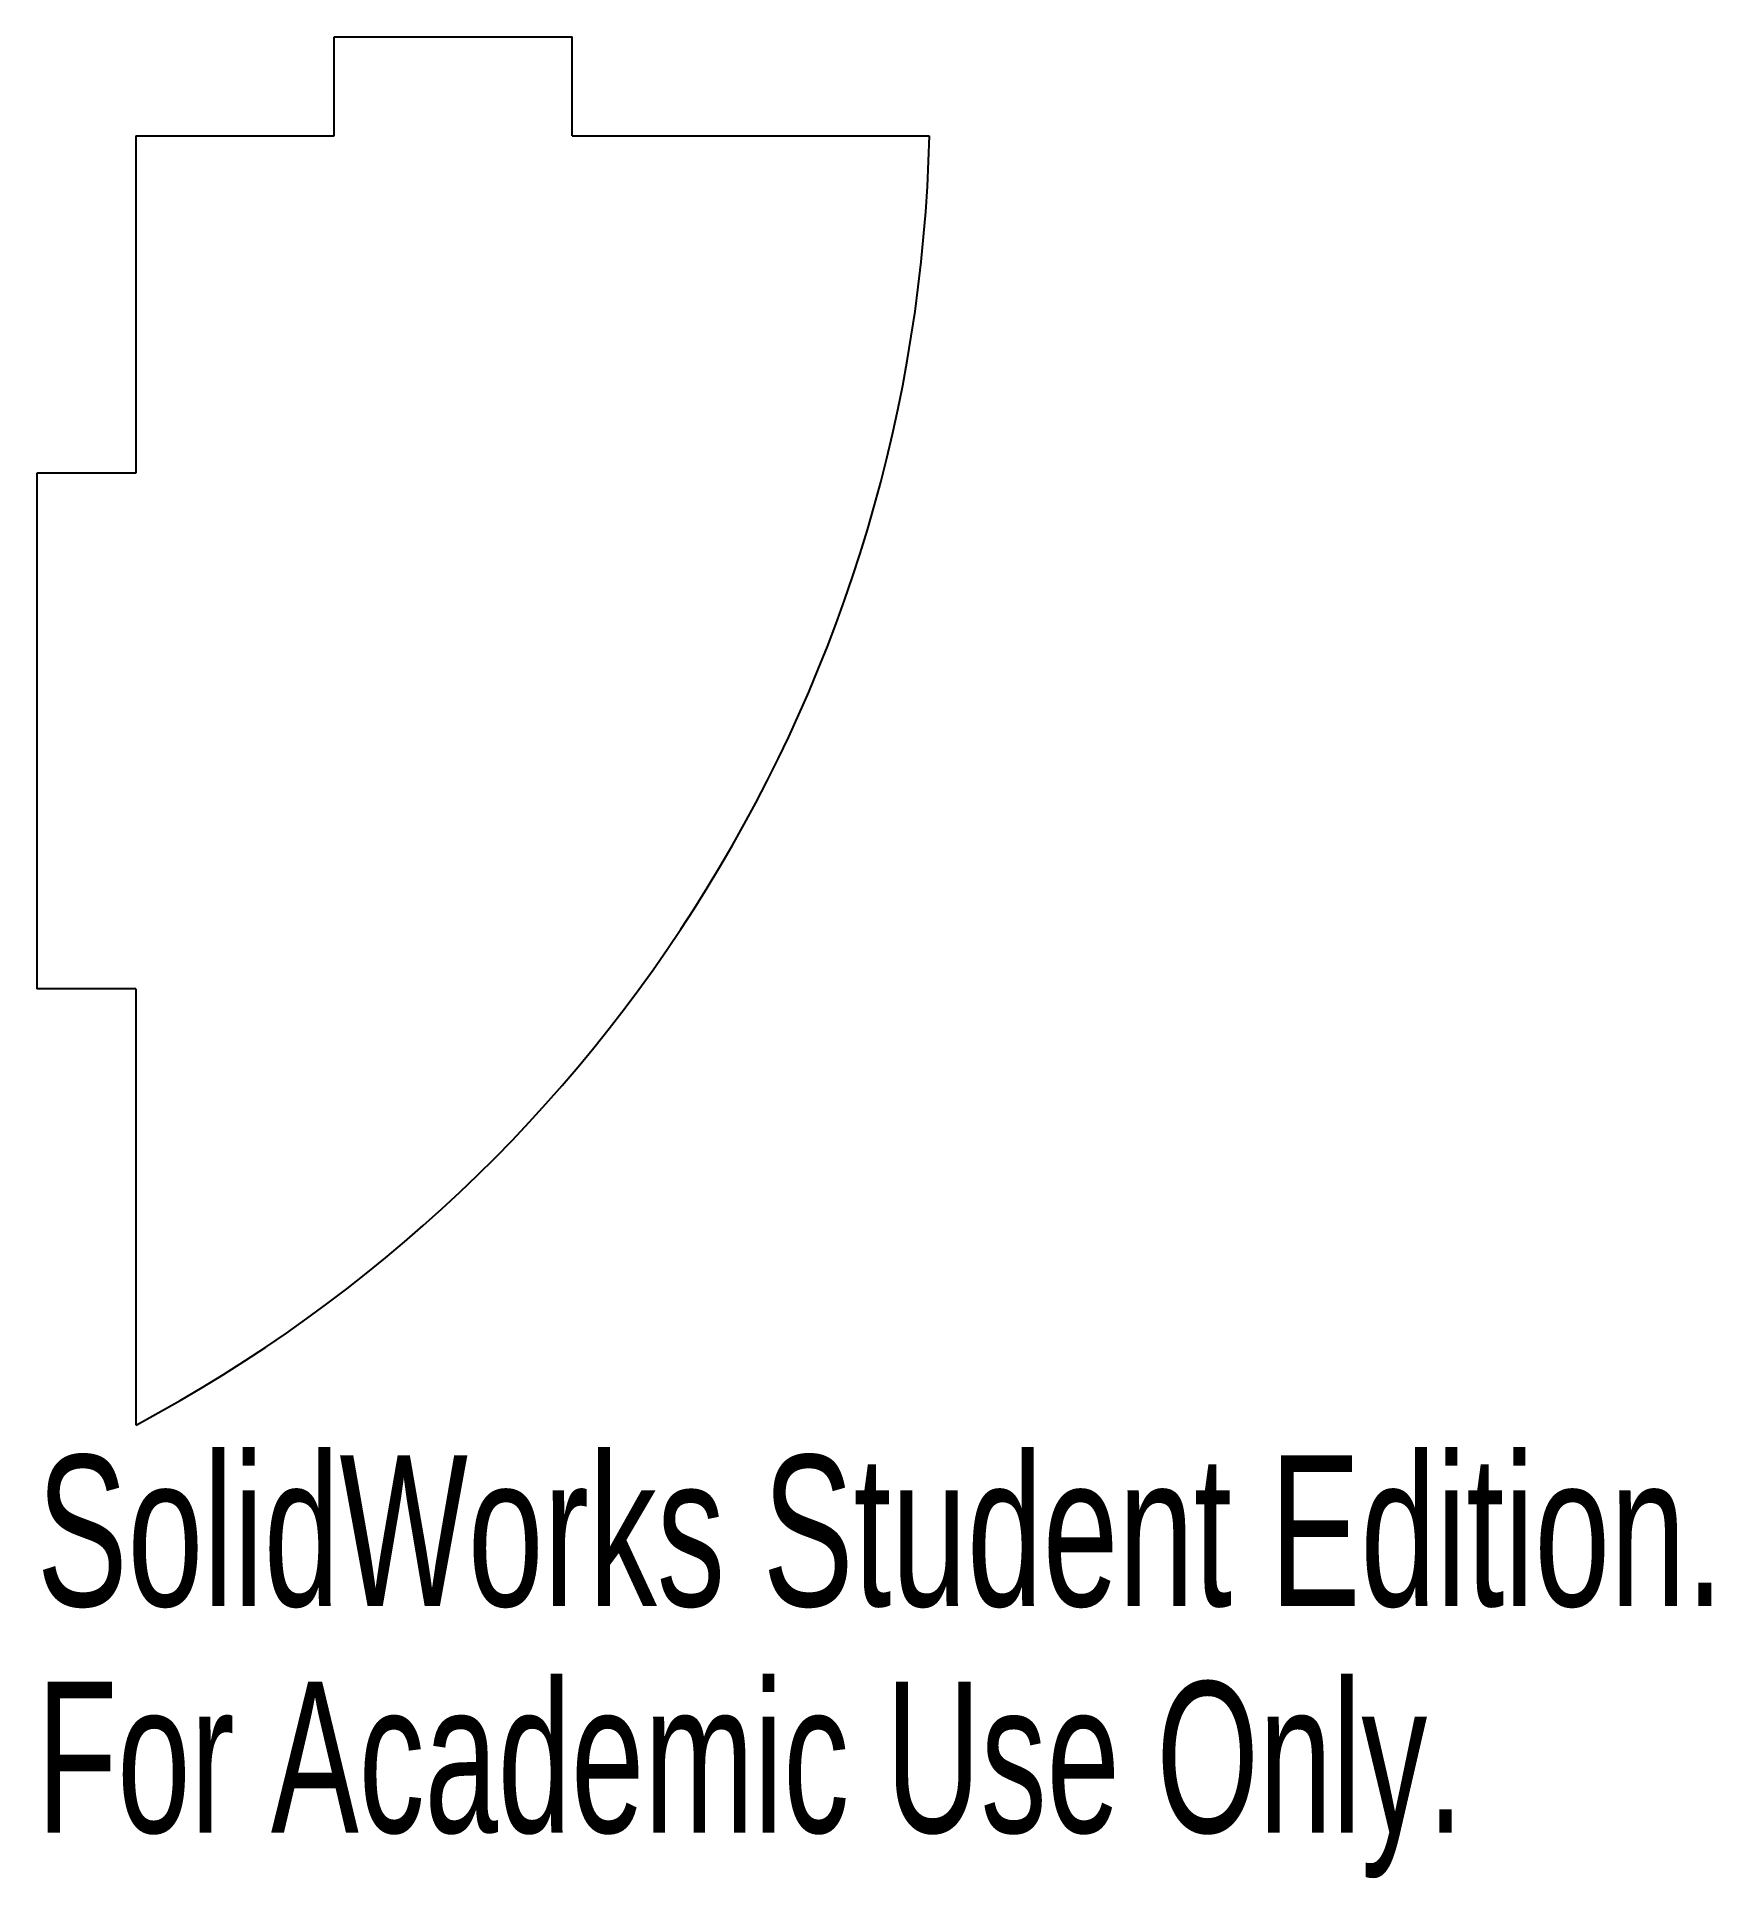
# Model space of a CAD drawing. Extents: x -0.12 to 1.99, y -2.2 to 0.12.
import ezdxf
from ezdxf.enums import TextEntityAlignment as Align

# ---------------------------------------------------------------- set-up
doc = ezdxf.new("R2010")
doc.units = 0
doc.layers.get('0').update_dxf_attribs({"linetype": 'CONTINUOUS'})

msp = doc.modelspace()

# ---------------------------------------------------------------- linework, layer by layer
at = {"color": 7, "linetype": 'CONTINUOUS'}
for p, q in [((0.25, 0), (0.25, 0.125)), ((0.25, 0.125), (0.55, 0.125)), ((0.55, 0), (0.55, 0.125)), ((0, 0), (0, -0.425)), ((0, 0), (0.25, 0)), ((0.55, 0), (1, 0)), ((-0.125, -0.425), (-0.125, -1.075)), ((0, -0.425), (-0.125, -0.425)), ((0, -1.075), (-0.125, -1.075)), ((0, -1.075), (0, -1.625))]:
    msp.add_line(p, q, dxfattribs=at)
msp.add_arc((-0.8901, 0.043), 1.8906, 298.0874, 358.6976, dxfattribs=at)

# ---------------------------------------------------------------- texts
for s, width, p in [('SolidWorks Student Edition.', 0.674074, (-0.125, -1.9104)), ('For Academic Use Only.', 0.652273, (-0.125, -2.1959))]:
    msp.add_text(s, height=0.1903, dxfattribs=dict(at, width=width)).set_placement(p, align=Align.BOTTOM_LEFT)

doc.saveas('drawing.dxf')
